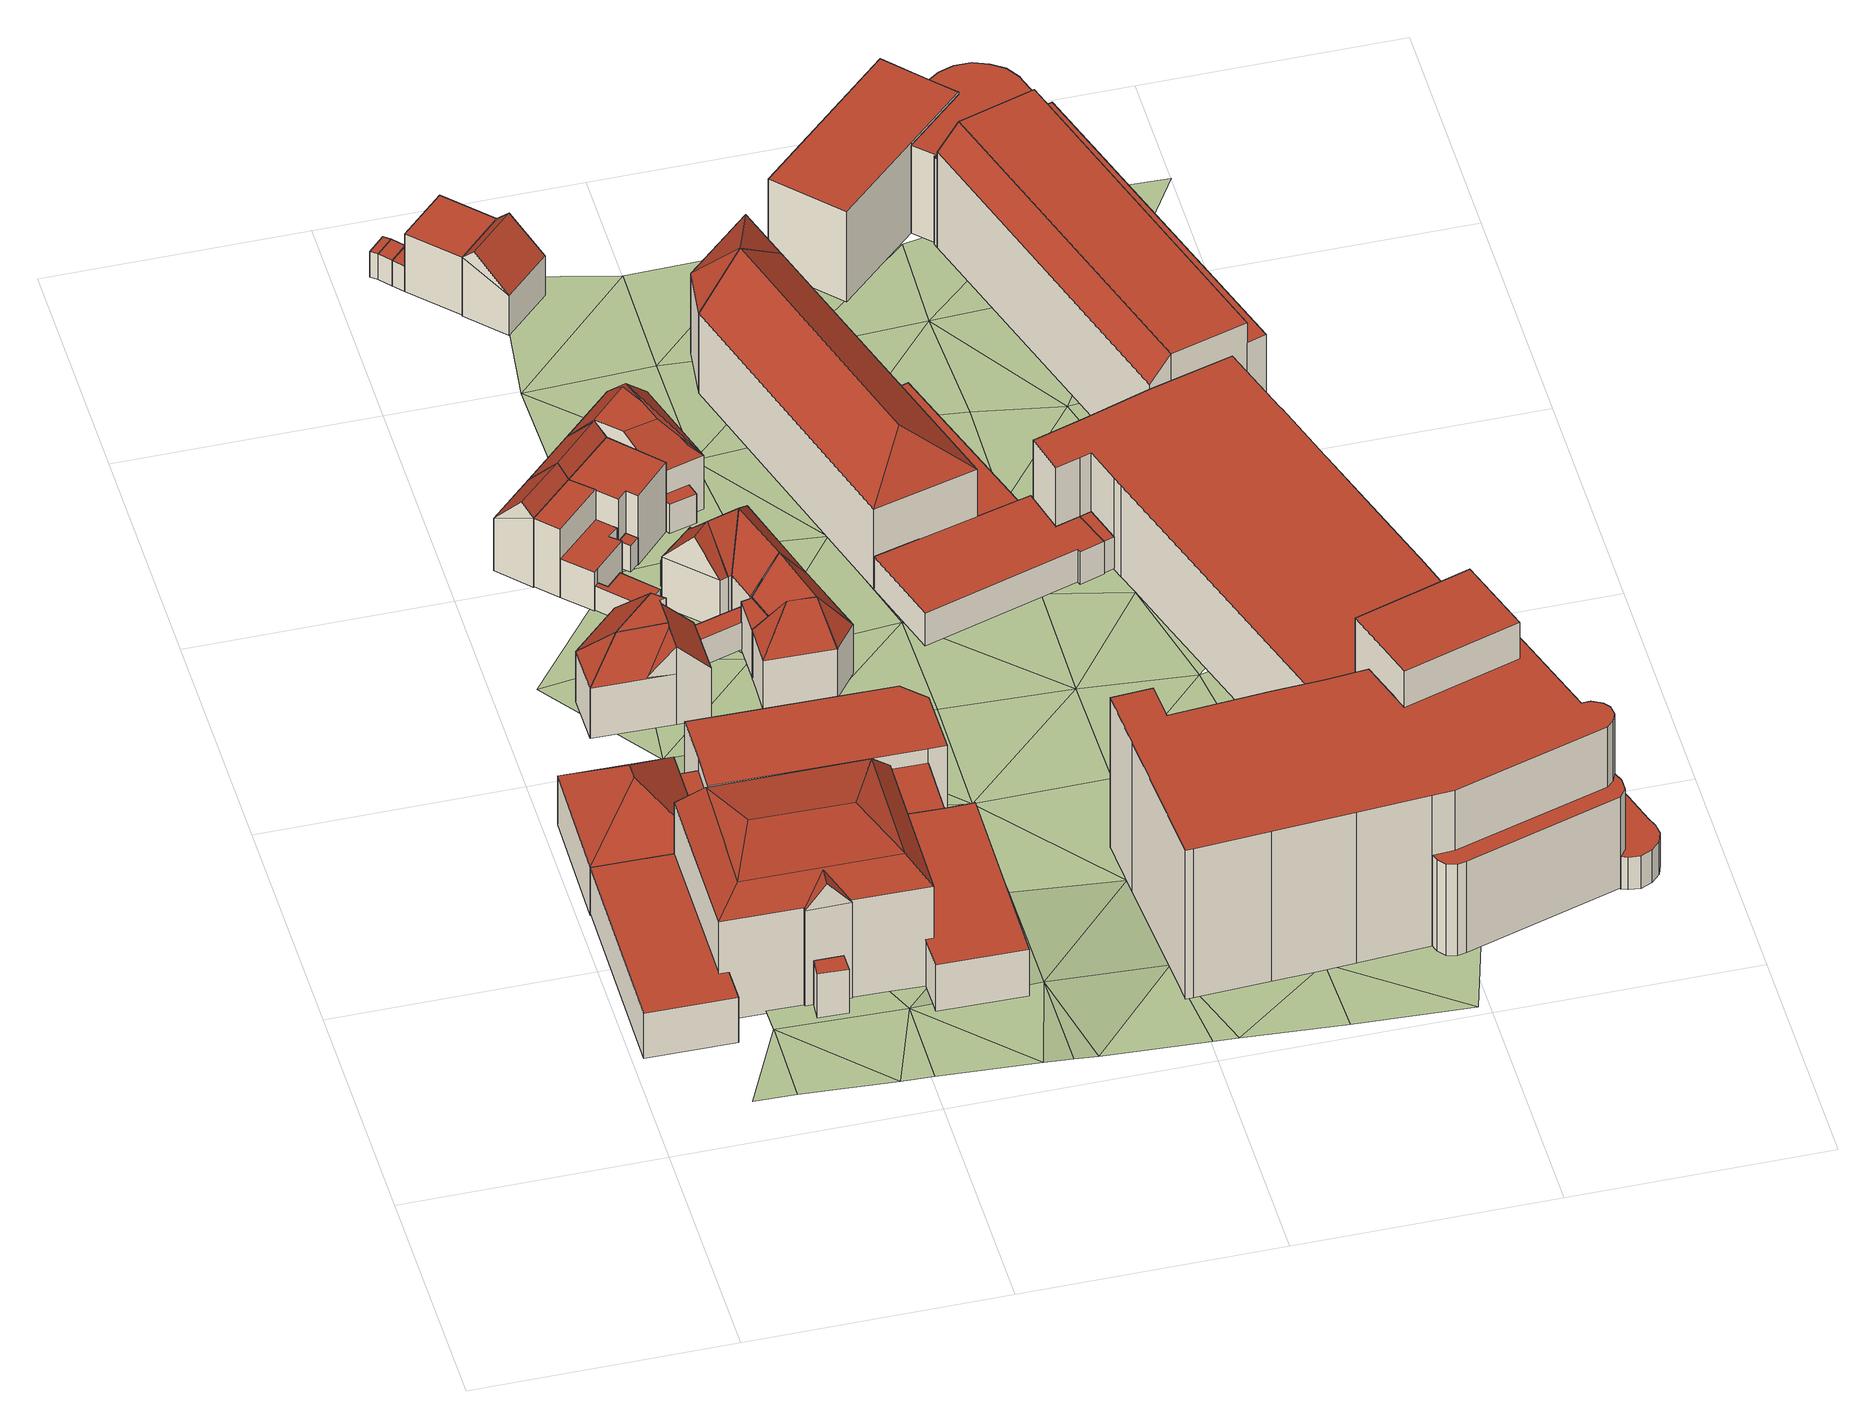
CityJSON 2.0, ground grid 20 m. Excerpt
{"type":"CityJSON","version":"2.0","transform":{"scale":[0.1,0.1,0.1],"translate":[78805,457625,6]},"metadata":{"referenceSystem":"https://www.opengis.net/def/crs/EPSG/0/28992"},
"CityObjects":{
"building1":{"type":"Building","children":["building1-1","building1-2","building1-3","building1-4","building1-5","building1-6","building1-7","building1-8"]},
"building1-1":{"type":"BuildingPart","attributes":{"RelativeEavesHeight":4.21,"AbsoluteEavesHeight":11.55,"RelativeRidgeHeight":4.21,"AbsoluteRidgeHeight":11.55,"roofType":"1000"},"parents":["building1"],"geometry":[{"type":"Solid","lod":"2","boundaries":[[[[0,1,2,3]],[[1,4,5,2]],[[4,6,7,5]],[[6,0,3,7]],[[6,4,1,0]],[[3,2,5,7]]]],"semantics":{"surfaces":[{"type":"WallSurface"},{"type":"RoofSurface","Slope":90,"Direction":181.64},{"type":"GroundSurface"}],"values":[[0,0,0,0,1,2]]}}]},
"building1-2":{"type":"BuildingPart","attributes":{"RelativeEavesHeight":5.92,"AbsoluteEavesHeight":12.55,"RelativeRidgeHeight":5.92,"AbsoluteRidgeHeight":12.55,"roofType":"1000"},"parents":["building1"],"geometry":[{"type":"Solid","lod":"2","boundaries":[[[[8,9,10,11]],[[9,12,13,10]],[[12,14,15,13]],[[14,16,17,15]],[[16,18,19,17]],[[18,20,21,19]],[[20,8,11,21]],[[20,18,16,14,12,9,8]],[[11,10,13,15,17,19,21]]]],"semantics":{"surfaces":[{"type":"WallSurface"},{"type":"RoofSurface","Slope":90,"Direction":180},{"type":"GroundSurface"}],"values":[[0,0,0,0,0,0,0,1,2]]}}]},
"building1-3":{"type":"BuildingPart","attributes":{"RelativeEavesHeight":4.62,"AbsoluteEavesHeight":11.55,"RelativeRidgeHeight":8.44,"AbsoluteRidgeHeight":15.37,"roofType":"1040"},"parents":["building1"],"geometry":[{"type":"Solid","lod":"2","boundaries":[[[[22,23,24,25]],[[23,26,27,24]],[[26,28,29,27]],[[28,22,25,29]],[[26,23,30]],[[22,28,31]],[[23,22,31,30]],[[28,26,30,31]],[[25,24,27,29]]]],"semantics":{"surfaces":[{"type":"WallSurface"},{"type":"RoofSurface","Slope":47.85,"Direction":0.863},{"type":"RoofSurface","Slope":47.85,"Direction":180.59},{"type":"RoofSurface","Slope":47.85,"Direction":270.78},{"type":"RoofSurface","Slope":47.85,"Direction":90.68},{"type":"GroundSurface"}],"values":[[0,0,0,0,1,2,3,4,5]]}}]},
"building1-4":{"type":"BuildingPart","attributes":{"RelativeEavesHeight":4.55,"AbsoluteEavesHeight":11.25,"RelativeRidgeHeight":4.55,"AbsoluteRidgeHeight":11.25,"roofType":"1000"},"parents":["building1"],"geometry":[{"type":"Solid","lod":"2","boundaries":[[[[32,33,34,35]],[[33,36,37,34]],[[36,38,39,37]],[[38,40,41,39]],[[40,42,43,41]],[[42,32,35,43]],[[42,40,38,36,33,32]],[[35,34,37,39,41,43]]]],"semantics":{"surfaces":[{"type":"WallSurface"},{"type":"RoofSurface","Slope":90,"Direction":0},{"type":"GroundSurface"}],"values":[[0,0,0,0,0,0,1,2]]}}]},
"building1-5":{"type":"BuildingPart","attributes":{"RelativeEavesHeight":9.55,"AbsoluteEavesHeight":16.43,"RelativeRidgeHeight":12.7,"AbsoluteRidgeHeight":19.58,"roofType":"1060"},"parents":["building1"],"geometry":[{"type":"Solid","lod":"2","boundaries":[[[[44,45,46,47]],[[45,48,49,46]],[[48,50,51,49]],[[50,44,47,51]],[[45,44,52,53]],[[48,45,53,54]],[[50,48,54,55]],[[44,50,55,52]],[[53,52,56,57]],[[54,53,57]],[[55,54,57,56]],[[52,55,56]],[[47,46,49,51]]]],"semantics":{"surfaces":[{"type":"WallSurface"},{"type":"RoofSurface","Slope":32.05,"Direction":180.62},{"type":"RoofSurface","Slope":39.34,"Direction":271.02},{"type":"RoofSurface","Slope":33.04,"Direction":0.504},{"type":"RoofSurface","Slope":36.87,"Direction":90.99},{"type":"RoofSurface","Slope":79.78,"Direction":180.5},{"type":"RoofSurface","Slope":64.58,"Direction":271.7},{"type":"RoofSurface","Slope":79.71,"Direction":0.412},{"type":"RoofSurface","Slope":69.43,"Direction":91.05},{"type":"GroundSurface"}],"values":[[0,0,0,0,1,2,3,4,5,6,7,8,9]]}}]},
"building1-6":{"type":"BuildingPart","attributes":{"RelativeEavesHeight":4.31,"AbsoluteEavesHeight":11.55,"RelativeRidgeHeight":4.31,"AbsoluteRidgeHeight":11.55,"roofType":"1000"},"parents":["building1"],"geometry":[{"type":"Solid","lod":"2","boundaries":[[[[58,59,60,61]],[[59,62,63,60]],[[62,64,65,63]],[[64,66,67,65]],[[66,22,68,67]],[[22,58,61,68]],[[22,66,64,62,59,58]],[[61,60,63,65,67,68]]]],"semantics":{"surfaces":[{"type":"WallSurface"},{"type":"RoofSurface","Slope":90,"Direction":180},{"type":"GroundSurface"}],"values":[[0,0,0,0,0,0,1,2]]}}]},
"building1-7":{"type":"BuildingPart","attributes":{"RelativeEavesHeight":4.83,"AbsoluteEavesHeight":11.55,"RelativeRidgeHeight":4.83,"AbsoluteRidgeHeight":11.55,"roofType":"1000"},"parents":["building1"],"geometry":[{"type":"Solid","lod":"2","boundaries":[[[[69,70,71,41]],[[70,72,73,71]],[[72,74,75,73]],[[74,76,77,75]],[[76,78,79,77]],[[78,80,81,79]],[[80,69,41,81]],[[80,78,76,74,72,70,69]],[[41,71,73,75,77,79,81]]]],"semantics":{"surfaces":[{"type":"WallSurface"},{"type":"RoofSurface","Slope":90,"Direction":97.12},{"type":"GroundSurface"}],"values":[[0,0,0,0,0,0,0,1,2]]}}]},
"building1-8":{"type":"BuildingPart","attributes":{"RelativeEavesHeight":9.1,"AbsoluteEavesHeight":16.43,"RelativeRidgeHeight":11.24,"AbsoluteRidgeHeight":18.58,"roofType":"1130"},"parents":["building1"],"geometry":[{"type":"Solid","lod":"2","boundaries":[[[[82,83,84,85]],[[83,86,87,84]],[[86,88,89,87]],[[88,82,85,89]],[[86,83,90]],[[82,88,91]],[[83,82,91,90]],[[88,86,90,91]],[[85,84,87,89]]]],"semantics":{"surfaces":[{"type":"WallSurface"},{"type":"RoofSurface","Slope":-33.05,"Direction":0.676},{"type":"RoofSurface","Slope":36.97,"Direction":270.74},{"type":"RoofSurface","Slope":39.34,"Direction":90.92},{"type":"GroundSurface"}],"values":[[0,0,0,0,1,0,2,3,4]]}}]},
"building2":{"type":"Building","children":["building2-1","building2-2","building2-3","building2-4","building2-5","building2-6","building2-7"]},
"building2-1":{"type":"BuildingPart","attributes":{"RelativeEavesHeight":2.31,"AbsoluteEavesHeight":9.02,"RelativeRidgeHeight":2.31,"AbsoluteRidgeHeight":9.02,"roofType":"1000"},"parents":["building2"],"geometry":[{"type":"Solid","lod":"2","boundaries":[[[[92,93,94,95]],[[93,96,97,94]],[[96,98,99,97]],[[98,92,95,99]],[[98,96,93,92]],[[95,94,97,99]]]],"semantics":{"surfaces":[{"type":"WallSurface"},{"type":"RoofSurface","Slope":90,"Direction":0},{"type":"GroundSurface"}],"values":[[0,0,0,0,1,2]]}}]},
"building2-2":{"type":"BuildingPart","attributes":{"RelativeEavesHeight":6.11,"AbsoluteEavesHeight":12.78,"RelativeRidgeHeight":7.4,"AbsoluteRidgeHeight":14.07,"roofType":"1010"},"parents":["building2"],"geometry":[{"type":"Solid","lod":"2","boundaries":[[[[100,101,102,103]],[[101,104,105,102]],[[104,106,107,105]],[[106,100,103,107]],[[106,104,101,100]],[[103,102,105,107]]]],"semantics":{"surfaces":[{"type":"WallSurface"},{"type":"RoofSurface","Slope":43.89,"Direction":90.22},{"type":"GroundSurface"}],"values":[[0,0,0,0,1,2]]}}]},
"building2-3":{"type":"BuildingPart","attributes":{"RelativeEavesHeight":7.64,"AbsoluteEavesHeight":14.33,"RelativeRidgeHeight":7.64,"AbsoluteRidgeHeight":14.33,"roofType":"1000"},"parents":["building2"],"geometry":[{"type":"Solid","lod":"2","boundaries":[[[[108,109,110,111]],[[109,112,102,110]],[[112,113,114,102]],[[113,115,116,114]],[[115,108,111,116]],[[115,113,112,109,108]],[[111,110,102,114,116]]]],"semantics":{"surfaces":[{"type":"WallSurface"},{"type":"RoofSurface","Slope":90,"Direction":0},{"type":"GroundSurface"}],"values":[[0,0,0,0,0,1,2]]}}]},
"building2-4":{"type":"BuildingPart","attributes":{"RelativeEavesHeight":6.21,"AbsoluteEavesHeight":12.91,"RelativeRidgeHeight":7.63,"AbsoluteRidgeHeight":14.33,"roofType":"1010"},"parents":["building2"],"geometry":[{"type":"Solid","lod":"2","boundaries":[[[[117,118,99,119]],[[118,108,111,99]],[[108,115,116,111]],[[115,117,119,116]],[[115,108,118,117]],[[119,99,111,116]]]],"semantics":{"surfaces":[{"type":"WallSurface"},{"type":"RoofSurface","Slope":46.21,"Direction":315.21},{"type":"GroundSurface"}],"values":[[0,0,0,0,1,2]]}}]},
"building2-5":{"type":"BuildingPart","attributes":{"RelativeEavesHeight":5.75,"AbsoluteEavesHeight":12.44,"RelativeRidgeHeight":7.64,"AbsoluteRidgeHeight":14.33,"roofType":"1010"},"parents":["building2"],"geometry":[{"type":"Solid","lod":"2","boundaries":[[[[115,120,121,116]],[[120,117,119,121]],[[117,115,116,119]],[[117,120,115]],[[116,121,119]]]],"semantics":{"surfaces":[{"type":"WallSurface"},{"type":"RoofSurface","Slope":40.96,"Direction":270.23},{"type":"GroundSurface"}],"values":[[0,0,0,1,2]]}}]},
"building2-6":{"type":"BuildingPart","attributes":{"RelativeEavesHeight":6.23,"AbsoluteEavesHeight":12.91,"RelativeRidgeHeight":7.65,"AbsoluteRidgeHeight":14.33,"roofType":"1010"},"parents":["building2"],"geometry":[{"type":"Solid","lod":"2","boundaries":[[[[122,120,121,103]],[[120,115,116,121]],[[115,113,114,116]],[[113,122,103,114]],[[113,115,120,122]],[[103,121,116,114]]]],"semantics":{"surfaces":[{"type":"WallSurface"},{"type":"RoofSurface","Slope":39.33,"Direction":180.33},{"type":"GroundSurface"}],"values":[[0,0,0,0,1,2]]}}]},
"building2-7":{"type":"BuildingPart","attributes":{"RelativeEavesHeight":1.72,"AbsoluteEavesHeight":13.21,"RelativeRidgeHeight":2.58,"AbsoluteRidgeHeight":14.07,"roofType":"1010"},"parents":["building2"],"geometry":[{"type":"Solid","lod":"2","boundaries":[[[[123,124,125]],[[123,100,122,124]],[[100,125,122]],[[100,123,125]],[[125,124,122]]]],"semantics":{"surfaces":[{"type":"WallSurface"},{"type":"RoofSurface","Slope":40.01,"Direction":270.45},{"type":"GroundSurface"}],"values":[[0,0,0,1,2]]}}]},
"building3":{"type":"Building","children":["building3-1","building3-2","building3-3","building3-4"]},
"building3-1":{"type":"BuildingPart","attributes":{"RelativeEavesHeight":5.82,"AbsoluteEavesHeight":12.3,"RelativeRidgeHeight":7.75,"AbsoluteRidgeHeight":14.23,"roofType":"1030"},"parents":["building3"],"geometry":[{"type":"Solid","lod":"2","boundaries":[[[[126,127,128,129]],[[127,130,131,128]],[[130,132,133,131]],[[132,126,129,133]],[[130,127,134]],[[126,132,135]],[[127,126,135,134]],[[132,130,134,135]],[[129,128,131,133]]]],"semantics":{"surfaces":[{"type":"WallSurface"},{"type":"RoofSurface","Slope":41.37,"Direction":135.7},{"type":"RoofSurface","Slope":40.43,"Direction":315.73},{"type":"GroundSurface"}],"values":[[0,0,0,0,0,0,1,2,3]]}}]},
"building3-2":{"type":"BuildingPart","attributes":{"RelativeEavesHeight":6.56,"AbsoluteEavesHeight":13.12,"RelativeRidgeHeight":6.56,"AbsoluteRidgeHeight":13.12,"roofType":"1000"},"parents":["building3"],"geometry":[{"type":"Solid","lod":"2","boundaries":[[[[127,126,136,137]],[[126,138,139,136]],[[138,140,141,139]],[[140,127,137,141]],[[140,138,126,127]],[[137,136,139,141]]]],"semantics":{"surfaces":[{"type":"WallSurface"},{"type":"RoofSurface","Slope":90,"Direction":0},{"type":"GroundSurface"}],"values":[[0,0,0,0,1,2]]}}]},
"building3-3":{"type":"BuildingPart","attributes":{"RelativeEavesHeight":3.71,"AbsoluteEavesHeight":10.32,"RelativeRidgeHeight":3.71,"AbsoluteRidgeHeight":10.32,"roofType":"1000"},"parents":["building3"],"geometry":[{"type":"Solid","lod":"2","boundaries":[[[[142,143,139,141]],[[143,144,145,139]],[[144,146,147,145]],[[146,148,149,147]],[[148,150,151,149]],[[150,152,153,151]],[[152,142,141,153]],[[152,150,148,146,144,143,142]],[[141,139,145,147,149,151,153]]]],"semantics":{"surfaces":[{"type":"WallSurface"},{"type":"RoofSurface","Slope":90,"Direction":0},{"type":"GroundSurface"}],"values":[[0,0,0,0,0,0,0,1,2]]}}]},
"building3-4":{"type":"BuildingPart","attributes":{"RelativeEavesHeight":2.35,"AbsoluteEavesHeight":9.02,"RelativeRidgeHeight":2.35,"AbsoluteRidgeHeight":9.02,"roofType":"1000"},"parents":["building3"],"geometry":[{"type":"Solid","lod":"2","boundaries":[[[[154,155,156,157]],[[155,158,159,156]],[[158,160,161,159]],[[160,162,163,161]],[[162,164,165,163]],[[164,154,157,165]],[[164,162,160,158,155,154]],[[157,156,159,161,163,165]]]],"semantics":{"surfaces":[{"type":"WallSurface"},{"type":"RoofSurface","Slope":90,"Direction":0},{"type":"GroundSurface"}],"values":[[0,0,0,0,0,0,1,2]]}}]},
"building4":{"type":"Building","children":["building4-1","building4-2","building4-3"]},
"building4-1":{"type":"BuildingPart","attributes":{"RelativeEavesHeight":5.87,"AbsoluteEavesHeight":12.3,"RelativeRidgeHeight":7.8,"AbsoluteRidgeHeight":14.23,"roofType":"1030"},"parents":["building4"],"geometry":[{"type":"Solid","lod":"2","boundaries":[[[[132,166,167,168]],[[166,169,170,167]],[[169,126,171,170]],[[126,132,168,171]],[[169,166,172]],[[132,126,135]],[[166,132,135,172]],[[126,169,172,135]],[[168,167,170,171]]]],"semantics":{"surfaces":[{"type":"WallSurface"},{"type":"RoofSurface","Slope":40.22,"Direction":315.84},{"type":"RoofSurface","Slope":41.7,"Direction":135.81},{"type":"GroundSurface"}],"values":[[0,0,0,0,0,0,1,2,3]]}}]},
"building4-2":{"type":"BuildingPart","attributes":{"RelativeEavesHeight":2.52,"AbsoluteEavesHeight":9.13,"RelativeRidgeHeight":2.52,"AbsoluteRidgeHeight":9.13,"roofType":"1000"},"parents":["building4"],"geometry":[{"type":"Solid","lod":"2","boundaries":[[[[173,174,175,176]],[[174,177,178,175]],[[177,179,180,178]],[[179,173,176,180]],[[179,177,174,173]],[[176,175,178,180]]]],"semantics":{"surfaces":[{"type":"WallSurface"},{"type":"RoofSurface","Slope":90,"Direction":0},{"type":"GroundSurface"}],"values":[[0,0,0,0,1,2]]}}]},
"building4-3":{"type":"BuildingPart","attributes":{"RelativeEavesHeight":6.62,"AbsoluteEavesHeight":13.12,"RelativeRidgeHeight":6.62,"AbsoluteRidgeHeight":13.12,"roofType":"1000"},"parents":["building4"],"geometry":[{"type":"Solid","lod":"2","boundaries":[[[[181,182,183,184]],[[182,126,129,183]],[[126,169,185,129]],[[169,186,187,185]],[[186,188,189,187]],[[188,181,184,189]],[[188,186,169,126,182,181]],[[184,183,129,185,187,189]]]],"semantics":{"surfaces":[{"type":"WallSurface"},{"type":"RoofSurface","Slope":90,"Direction":0},{"type":"GroundSurface"}],"values":[[0,0,0,0,0,0,1,2]]}}]},
"building5":{"type":"Building","children":["building5-1","building5-2","building5-3","building5-4","building5-5"]},
"building5-1":{"type":"BuildingPart","attributes":{"RelativeEavesHeight":2.52,"AbsoluteEavesHeight":9.15,"RelativeRidgeHeight":2.52,"AbsoluteRidgeHeight":9.15,"roofType":"1000"},"parents":["building5"],"geometry":[{"type":"Solid","lod":"2","boundaries":[[[[190,191,192,193]],[[191,194,195,192]],[[194,196,197,195]],[[196,190,193,197]],[[196,194,191,190]],[[193,192,195,197]]]],"semantics":{"surfaces":[{"type":"WallSurface"},{"type":"RoofSurface","Slope":90,"Direction":0},{"type":"GroundSurface"}],"values":[[0,0,0,0,1,2]]}}]},
"building5-2":{"type":"BuildingPart","attributes":{"RelativeEavesHeight":4.83,"AbsoluteEavesHeight":11.33,"RelativeRidgeHeight":7.85,"AbsoluteRidgeHeight":14.36,"roofType":"1030"},"parents":["building5"],"geometry":[{"type":"Solid","lod":"2","boundaries":[[[[198,199,200,201]],[[199,202,203,200]],[[202,204,205,203]],[[204,198,201,205]],[[202,199,206]],[[198,204,207]],[[199,198,207,206]],[[204,202,206,207]],[[201,200,203,205]]]],"semantics":{"surfaces":[{"type":"WallSurface"},{"type":"RoofSurface","Slope":37.89,"Direction":73.43},{"type":"RoofSurface","Slope":37.83,"Direction":253.64},{"type":"GroundSurface"}],"values":[[0,0,0,0,0,0,1,2,3]]}}]},
"building5-3":{"type":"BuildingPart","attributes":{"RelativeEavesHeight":2.44,"AbsoluteEavesHeight":8.93,"RelativeRidgeHeight":2.44,"AbsoluteRidgeHeight":8.93,"roofType":"1000"},"parents":["building5"],"geometry":[{"type":"Solid","lod":"2","boundaries":[[[[208,209,210,211]],[[209,212,213,210]],[[212,214,215,213]],[[214,216,217,215]],[[216,218,219,217]],[[218,220,201,219]],[[220,208,211,201]],[[220,218,216,214,212,209,208]],[[211,210,213,215,217,219,201]]]],"semantics":{"surfaces":[{"type":"WallSurface"},{"type":"RoofSurface","Slope":90,"Direction":358.29},{"type":"GroundSurface"}],"values":[[0,0,0,0,0,0,0,1,2]]}}]},
"building5-4":{"type":"BuildingPart","attributes":{"RelativeEavesHeight":4.74,"AbsoluteEavesHeight":11.33,"RelativeRidgeHeight":7.76,"AbsoluteRidgeHeight":14.36,"roofType":"1030"},"parents":["building5"],"geometry":[{"type":"Solid","lod":"2","boundaries":[[[[221,222,223,224]],[[222,225,226,223]],[[225,227,228,226]],[[227,221,224,228]],[[225,222,229]],[[221,227,230]],[[222,221,230,229]],[[227,225,229,230]],[[224,223,226,228]]]],"semantics":{"surfaces":[{"type":"WallSurface"},{"type":"RoofSurface","Slope":38.54,"Direction":141.05},{"type":"RoofSurface","Slope":40.55,"Direction":316.07},{"type":"GroundSurface"}],"values":[[0,0,0,0,0,0,1,2,3]]}}]},
"building5-5":{"type":"BuildingPart","attributes":{"RelativeEavesHeight":4.83,"AbsoluteEavesHeight":11.33,"RelativeRidgeHeight":7.85,"AbsoluteRidgeHeight":14.36,"roofType":"1030"},"parents":["building5"],"geometry":[{"type":"Solid","lod":"2","boundaries":[[[[204,221,231,205]],[[221,227,211,231]],[[227,198,201,211]],[[198,204,205,201]],[[227,221,230]],[[204,198,207]],[[221,204,207,230]],[[198,227,230,207]],[[205,231,211,201]]]],"semantics":{"surfaces":[{"type":"WallSurface"},{"type":"RoofSurface","Slope":43.41,"Direction":163.69},{"type":"RoofSurface","Slope":43.44,"Direction":343.83},{"type":"GroundSurface"}],"values":[[0,0,0,0,0,0,1,2,3]]}}]},
"building6":{"type":"Building","children":["building6-1","building6-2","building6-3"]},
"building6-1":{"type":"BuildingPart","attributes":{"RelativeEavesHeight":2.75,"AbsoluteEavesHeight":9.25,"RelativeRidgeHeight":2.75,"AbsoluteRidgeHeight":9.25,"roofType":"1000"},"parents":["building6"],"geometry":[{"type":"Solid","lod":"2","boundaries":[[[[232,233,234,235]],[[233,236,237,234]],[[236,238,239,237]],[[238,240,187,239]],[[240,232,235,187]],[[240,238,236,233,232]],[[235,234,237,239,187]]]],"semantics":{"surfaces":[{"type":"WallSurface"},{"type":"RoofSurface","Slope":90,"Direction":0},{"type":"GroundSurface"}],"values":[[0,0,0,0,0,1,2]]}}]},
"building6-2":{"type":"BuildingPart","attributes":{"RelativeEavesHeight":5.09,"AbsoluteEavesHeight":11.48,"RelativeRidgeHeight":7.89,"AbsoluteRidgeHeight":14.28,"roofType":"1130"},"parents":["building6"],"geometry":[{"type":"Solid","lod":"2","boundaries":[[[[166,241,242,167]],[[241,243,244,242]],[[243,245,246,244]],[[245,166,167,246]],[[241,166,247,248]],[[243,241,248,249]],[[245,243,249,250]],[[166,245,250,247]],[[249,248,247,250]],[[167,242,244,246]]]],"semantics":{"surfaces":[{"type":"WallSurface"},{"type":"RoofSurface","Slope":39.48,"Direction":315.71},{"type":"RoofSurface","Slope":23.49,"Direction":63.63},{"type":"RoofSurface","Slope":40.38,"Direction":163.8},{"type":"RoofSurface","Slope":90,"Direction":0},{"type":"GroundSurface"}],"values":[[0,0,0,0,1,2,3,0,4,5]]}}]},
"building6-3":{"type":"BuildingPart","attributes":{"RelativeEavesHeight":5.09,"AbsoluteEavesHeight":11.48,"RelativeRidgeHeight":7.89,"AbsoluteRidgeHeight":14.28,"roofType":"1070"},"parents":["building6"],"geometry":[{"type":"Solid","lod":"2","boundaries":[[[[241,251,252,242]],[[251,243,244,252]],[[243,241,242,244]],[[251,241,248]],[[243,251,248]],[[241,243,248]],[[242,252,244]]]],"semantics":{"surfaces":[{"type":"WallSurface"},{"type":"RoofSurface","Slope":38.62,"Direction":14.74},{"type":"RoofSurface","Slope":40.23,"Direction":73.39},{"type":"RoofSurface","Slope":-13.47,"Direction":239.12},{"type":"GroundSurface"}],"values":[[0,0,0,1,2,3,4]]}}]},
"building7":{"type":"Building","children":["building7-1","building7-2","building7-3","building7-4","building7-5"]},
"building7-1":{"type":"BuildingPart","attributes":{"RelativeEavesHeight":4.66,"AbsoluteEavesHeight":10.99,"RelativeRidgeHeight":6.59,"AbsoluteRidgeHeight":12.92,"roofType":"1030"},"parents":["building7"],"geometry":[{"type":"Solid","lod":"2","boundaries":[[[[253,254,255,256]],[[254,257,258,255]],[[257,259,260,258]],[[259,253,256,260]],[[257,254,261]],[[253,259,262]],[[254,253,262,261]],[[259,257,261,262]],[[256,255,258,260]]]],"semantics":{"surfaces":[{"type":"WallSurface"},{"type":"RoofSurface","Slope":45.74,"Direction":136.08},{"type":"RoofSurface","Slope":42.87,"Direction":315.92},{"type":"GroundSurface"}],"values":[[0,0,0,0,0,0,1,2,3]]}}]},
"building7-2":{"type":"BuildingPart","attributes":{"RelativeEavesHeight":5.53,"AbsoluteEavesHeight":11.89,"RelativeRidgeHeight":5.53,"AbsoluteRidgeHeight":11.89,"roofType":"1000"},"parents":["building7"],"geometry":[{"type":"Solid","lod":"2","boundaries":[[[[259,257,263,264]],[[257,265,266,263]],[[265,267,268,266]],[[267,259,264,268]],[[267,265,257,259]],[[264,263,266,268]]]],"semantics":{"surfaces":[{"type":"WallSurface"},{"type":"RoofSurface","Slope":90,"Direction":0},{"type":"GroundSurface"}],"values":[[0,0,0,0,1,2]]}}]},
"building7-3":{"type":"BuildingPart","attributes":{"RelativeEavesHeight":2.44,"AbsoluteEavesHeight":8.79,"RelativeRidgeHeight":2.44,"AbsoluteRidgeHeight":8.79,"roofType":"1000"},"parents":["building7"],"geometry":[{"type":"Solid","lod":"2","boundaries":[[[[269,270,271,266]],[[270,272,273,271]],[[272,274,268,273]],[[274,269,266,268]],[[274,272,270,269]],[[266,271,273,268]]]],"semantics":{"surfaces":[{"type":"WallSurface"},{"type":"RoofSurface","Slope":90,"Direction":0},{"type":"GroundSurface"}],"values":[[0,0,0,0,1,2]]}}]},
"building7-4":{"type":"BuildingPart","attributes":{"RelativeEavesHeight":2.42,"AbsoluteEavesHeight":8.79,"RelativeRidgeHeight":2.42,"AbsoluteRidgeHeight":8.79,"roofType":"1000"},"parents":["building7"],"geometry":[{"type":"Solid","lod":"2","boundaries":[[[[270,275,276,271]],[[275,277,278,276]],[[277,279,280,278]],[[279,270,271,280]],[[279,277,275,270]],[[271,276,278,280]]]],"semantics":{"surfaces":[{"type":"WallSurface"},{"type":"RoofSurface","Slope":90,"Direction":0},{"type":"GroundSurface"}],"values":[[0,0,0,0,1,2]]}}]},
"building7-5":{"type":"BuildingPart","attributes":{"RelativeEavesHeight":2.42,"AbsoluteEavesHeight":8.79,"RelativeRidgeHeight":2.42,"AbsoluteRidgeHeight":8.79,"roofType":"1000"},"parents":["building7"],"geometry":[{"type":"Solid","lod":"2","boundaries":[[[[275,281,282,276]],[[281,283,284,282]],[[283,277,278,284]],[[277,275,276,278]],[[277,283,281,275]],[[276,282,284,278]]]],"semantics":{"surfaces":[{"type":"WallSurface"},{"type":"RoofSurface","Slope":90,"Direction":0},{"type":"GroundSurface"}],"values":[[0,0,0,0,1,2]]}}]},
"building8":{"type":"Building","children":["building8-1","building8-2","building8-3","building8-4"]},
"building8-1":{"type":"BuildingPart","attributes":{"RelativeEavesHeight":4.74,"AbsoluteEavesHeight":11.33,"RelativeRidgeHeight":7.77,"AbsoluteRidgeHeight":14.36,"roofType":"1130"},"parents":["building8"],"geometry":[{"type":"Solid","lod":"2","boundaries":[[[[199,285,286,287]],[[285,288,289,286]],[[288,290,291,289]],[[290,199,287,291]],[[288,285,292]],[[199,290,206]],[[285,199,206,292]],[[290,288,292,206]],[[287,286,289,291]]]],"semantics":{"surfaces":[{"type":"WallSurface"},{"type":"RoofSurface","Slope":-10.15,"Direction":195.72},{"type":"RoofSurface","Slope":37.83,"Direction":73.9},{"type":"RoofSurface","Slope":37.01,"Direction":254.34},{"type":"GroundSurface"}],"values":[[0,0,0,0,1,0,2,3,4]]}}]},
"building8-2":{"type":"BuildingPart","attributes":{"RelativeEavesHeight":4.58,"AbsoluteEavesHeight":11.23,"RelativeRidgeHeight":4.58,"AbsoluteRidgeHeight":11.23,"roofType":"1000"},"parents":["building8"],"geometry":[{"type":"Solid","lod":"2","boundaries":[[[[293,294,295,289]],[[294,296,297,295]],[[296,298,299,297]],[[298,300,291,299]],[[300,293,289,291]],[[300,298,296,294,293]],[[289,295,297,299,291]]]],"semantics":{"surfaces":[{"type":"WallSurface"},{"type":"RoofSurface","Slope":90,"Direction":132.42},{"type":"GroundSurface"}],"values":[[0,0,0,0,0,1,2]]}}]},
"building8-3":{"type":"BuildingPart","attributes":{"RelativeEavesHeight":4.71,"AbsoluteEavesHeight":11.33,"RelativeRidgeHeight":7.74,"AbsoluteRidgeHeight":14.36,"roofType":"1040"},"parents":["building8"],"geometry":[{"type":"Solid","lod":"2","boundaries":[[[[301,302,303,304]],[[302,305,297,303]],[[305,306,295,297]],[[306,301,304,295]],[[305,302,307]],[[301,306,292]],[[302,301,292,307]],[[306,305,307,292]],[[304,303,297,295]]]],"semantics":{"surfaces":[{"type":"WallSurface"},{"type":"RoofSurface","Slope":36.1,"Direction":270.96},{"type":"RoofSurface","Slope":-22.08,"Direction":39.99},{"type":"RoofSurface","Slope":37.56,"Direction":180.34},{"type":"RoofSurface","Slope":16.07,"Direction":3.2},{"type":"GroundSurface"}],"values":[[0,0,0,0,1,2,3,4,5]]}}]},
"building8-4":{"type":"BuildingPart","attributes":{"RelativeEavesHeight":4.74,"AbsoluteEavesHeight":11.33,"RelativeRidgeHeight":7.77,"AbsoluteRidgeHeight":14.36,"roofType":"1120"},"parents":["building8"],"geometry":[{"type":"Solid","lod":"2","boundaries":[[[[285,301,304,286]],[[301,306,295,304]],[[306,288,289,295]],[[288,285,286,289]],[[301,285,292]],[[306,301,292]],[[288,306,292]],[[285,288,292]],[[286,304,295,289]]]],"semantics":{"surfaces":[{"type":"WallSurface"},{"type":"RoofSurface","Slope":35.03,"Direction":127.23},{"type":"RoofSurface","Slope":22.08,"Direction":219.99},{"type":"RoofSurface","Slope":44.82,"Direction":303.72},{"type":"RoofSurface","Slope":10.15,"Direction":15.72},{"type":"GroundSurface"}],"values":[[0,0,0,0,1,2,3,4,5]]}}]},
"building9":{"type":"Building","children":["building9-1","building9-2","building9-3","building9-4","building9-5","building9-6"]},
"building9-1":{"type":"BuildingPart","attributes":{"RelativeEavesHeight":2.14,"AbsoluteEavesHeight":8.59,"RelativeRidgeHeight":2.14,"AbsoluteRidgeHeight":8.59,"roofType":"1000"},"parents":["building9"],"geometry":[{"type":"Solid","lod":"2","boundaries":[[[[308,309,310,311]],[[309,312,313,310]],[[312,314,315,313]],[[314,308,311,315]],[[314,312,309,308]],[[311,310,313,315]]]],"semantics":{"surfaces":[{"type":"WallSurface"},{"type":"RoofSurface","Slope":90,"Direction":73.54},{"type":"GroundSurface"}],"values":[[0,0,0,0,1,2]]}}]},
"building9-2":{"type":"BuildingPart","attributes":{"RelativeEavesHeight":2.41,"AbsoluteEavesHeight":8.89,"RelativeRidgeHeight":2.41,"AbsoluteRidgeHeight":8.89,"roofType":"1000"},"parents":["building9"],"geometry":[{"type":"Solid","lod":"2","boundaries":[[[[316,317,318,319]],[[317,320,321,318]],[[320,322,323,321]],[[322,316,319,323]],[[322,320,317,316]],[[319,318,321,323]]]],"semantics":{"surfaces":[{"type":"WallSurface"},{"type":"RoofSurface","Slope":90,"Direction":252.9},{"type":"GroundSurface"}],"values":[[0,0,0,0,1,2]]}}]},
"building9-3":{"type":"BuildingPart","attributes":{"RelativeEavesHeight":3.12,"AbsoluteEavesHeight":9.53,"RelativeRidgeHeight":3.12,"AbsoluteRidgeHeight":9.53,"roofType":"1000"},"parents":["building9"],"geometry":[{"type":"Solid","lod":"2","boundaries":[[[[324,325,326,327]],[[325,328,329,326]],[[328,330,331,329]],[[330,332,333,331]],[[332,334,335,333]],[[334,336,337,335]],[[336,338,339,337]],[[338,324,327,339]],[[338,336,334,332,330,328,325,324]],[[327,326,329,331,333,335,337,339]]]],"semantics":{"surfaces":[{"type":"WallSurface"},{"type":"RoofSurface","Slope":90,"Direction":0},{"type":"GroundSurface"}],"values":[[0,0,0,0,0,0,0,0,1,2]]}}]},
"building9-4":{"type":"BuildingPart","attributes":{"RelativeEavesHeight":2.41,"AbsoluteEavesHeight":8.81,"RelativeRidgeHeight":2.41,"AbsoluteRidgeHeight":8.81,"roofType":"1000"},"parents":["building9"],"geometry":[{"type":"Solid","lod":"2","boundaries":[[[[340,341,342,343]],[[341,344,345,342]],[[344,346,347,345]],[[346,340,343,347]],[[346,344,341,340]],[[343,342,345,347]]]],"semantics":{"surfaces":[{"type":"WallSurface"},{"type":"RoofSurface","Slope":90,"Direction":0},{"type":"GroundSurface"}],"values":[[0,0,0,0,1,2]]}}]},
"building9-5":{"type":"BuildingPart","attributes":{"RelativeEavesHeight":7.57,"AbsoluteEavesHeight":13.97,"RelativeRidgeHeight":10.95,"AbsoluteRidgeHeight":17.35,"roofType":"1070"},"parents":["building9"],"geometry":[{"type":"Solid","lod":"2","boundaries":[[[[348,349,350,351]],[[349,352,353,350]],[[352,354,355,353]],[[354,348,351,355]],[[349,348,356]],[[352,349,356]],[[354,352,356]],[[348,354,356]],[[351,350,353,355]]]],"semantics":{"surfaces":[{"type":"WallSurface"},{"type":"RoofSurface","Slope":0,"Direction":148.13},{"type":"RoofSurface","Slope":44.44,"Direction":277.21},{"type":"RoofSurface","Slope":45.63,"Direction":316.06},{"type":"RoofSurface","Slope":50.66,"Direction":73.17},{"type":"GroundSurface"}],"values":[[0,0,0,0,1,2,3,4,5]]}}]},
"building9-6":{"type":"BuildingPart","attributes":{"RelativeEavesHeight":7.55,"AbsoluteEavesHeight":13.97,"RelativeRidgeHeight":10.94,"AbsoluteRidgeHeight":17.35,"roofType":"1130"},"parents":["building9"],"geometry":[{"type":"Solid","lod":"2","boundaries":[[[[348,357,342,351]],[[357,358,327,342]],[[358,349,350,327]],[[349,348,351,350]],[[358,357,359]],[[348,349,356]],[[357,348,356,359]],[[349,358,359,356]],[[351,342,327,350]]]],"semantics":{"surfaces":[{"type":"WallSurface"},{"type":"RoofSurface","Slope":46.64,"Direction":164.54},{"type":"RoofSurface","Slope":50.79,"Direction":73.22},{"type":"RoofSurface","Slope":50.78,"Direction":253.33},{"type":"GroundSurface"}],"values":[[0,0,0,0,1,0,2,3,4]]}}]},
"building10":{"type":"Building","children":["building10-1","building10-2","building10-3","building10-4","building10-5","building10-6"]},
"building10-1":{"type":"BuildingPart","attributes":{"RelativeEavesHeight":9.14,"AbsoluteEavesHeight":24.24,"RelativeRidgeHeight":9.14,"AbsoluteRidgeHeight":24.24,"roofType":"1000"},"parents":["building10"],"geometry":[{"type":"Solid","lod":"2","boundaries":[[[[360,361,362,363]],[[361,364,365,362]],[[364,366,367,365]],[[366,360,363,367]],[[366,364,361,360]],[[363,362,365,367]]]],"semantics":{"surfaces":[{"type":"WallSurface"},{"type":"RoofSurface","Slope":90,"Direction":0},{"type":"GroundSurface"}],"values":[[0,0,0,0,1,2]]}}]},
"building10-2":{"type":"BuildingPart","attributes":{"RelativeEavesHeight":14.4,"AbsoluteEavesHeight":20.8,"RelativeRidgeHeight":14.4,"AbsoluteRidgeHeight":20.8,"roofType":"1000"},"parents":["building10"],"geometry":[{"type":"Solid","lod":"2","boundaries":[[[[368,369,370,371]],[[369,372,373,370]],[[372,374,375,373]],[[374,376,377,375]],[[376,378,379,377]],[[378,380,381,379]],[[380,382,383,381]],[[382,384,385,383]],[[384,386,387,385]],[[386,388,389,387]],[[388,390,391,389]],[[390,392,393,391]],[[392,394,395,393]],[[394,396,397,395]],[[396,398,399,397]],[[398,400,401,399]],[[400,402,403,401]],[[402,404,405,403]],[[404,406,407,405]],[[406,408,409,407]],[[408,410,411,409]],[[410,412,413,411]],[[412,414,415,413]],[[414,368,371,415]],[[414,412,410,408,406,404,402,400,398,396,394,392,390,388,386,384,382,380,378,376,374,372,369,368]],[[371,370,373,375,377,379,381,383,385,387,389,391,393,395,397,399,401,403,405,407,409,411,413,415]]]],"semantics":{"surfaces":[{"type":"WallSurface"},{"type":"RoofSurface","Slope":90,"Direction":270},{"type":"GroundSurface"}],"values":[[0,0,0,0,0,0,0,0,0,0,0,0,0,0,0,0,0,0,0,0,0,0,0,0,1,2]]}}]},
"building10-3":{"type":"BuildingPart","attributes":{"RelativeEavesHeight":8.65,"AbsoluteEavesHeight":15.1,"RelativeRidgeHeight":8.65,"AbsoluteRidgeHeight":15.1,"roofType":"1000"},"parents":["building10"],"geometry":[{"type":"Solid","lod":"2","boundaries":[[[[416,417,418,419]],[[417,420,421,418]],[[420,422,423,421]],[[422,424,425,423]],[[424,426,427,425]],[[426,428,393,427]],[[428,429,391,393]],[[429,430,389,391]],[[430,431,387,389]],[[431,432,385,387]],[[432,433,434,385]],[[433,416,419,434]],[[433,432,431,430,429,428,426,424,422,420,417,416]],[[419,418,421,423,425,427,393,391,389,387,385,434]]]],"semantics":{"surfaces":[{"type":"WallSurface"},{"type":"RoofSurface","Slope":90,"Direction":270},{"type":"GroundSurface"}],"values":[[0,0,0,0,0,0,0,0,0,0,0,0,1,2]]}}]},
"building10-4":{"type":"BuildingPart","attributes":{"RelativeEavesHeight":3.05,"AbsoluteEavesHeight":9.4,"RelativeRidgeHeight":3.05,"AbsoluteRidgeHeight":9.4,"roofType":"1000"},"parents":["building10"],"geometry":[{"type":"Solid","lod":"2","boundaries":[[[[435,436,437,438]],[[436,439,440,437]],[[439,441,442,440]],[[441,443,444,442]],[[443,445,446,444]],[[445,447,448,446]],[[447,449,450,448]],[[449,451,452,450]],[[451,453,454,452]],[[453,455,456,454]],[[455,457,458,456]],[[457,459,460,458]],[[459,461,462,460]],[[461,463,464,462]],[[463,465,466,464]],[[465,467,468,466]],[[467,469,470,468]],[[469,471,472,470]],[[471,473,474,472]],[[473,475,476,474]],[[475,435,438,476]],[[475,473,471,469,467,465,463,461,459,457,455,453,451,449,447,445,443,441,439,436,435]],[[438,437,440,442,444,446,448,450,452,454,456,458,460,462,464,466,468,470,472,474,476]]]],"semantics":{"surfaces":[{"type":"WallSurface"},{"type":"RoofSurface","Slope":90,"Direction":97.12},{"type":"GroundSurface"}],"values":[[0,0,0,0,0,0,0,0,0,0,0,0,0,0,0,0,0,0,0,0,0,1,2]]}}]},
"building10-5":{"type":"BuildingPart","attributes":{"RelativeEavesHeight":3.05,"AbsoluteEavesHeight":9.53,"RelativeRidgeHeight":3.05,"AbsoluteRidgeHeight":9.53,"roofType":"1000"},"parents":["building10"],"geometry":[{"type":"Solid","lod":"2","boundaries":[[[[477,332,478,479]],[[332,330,480,478]],[[330,481,482,480]],[[481,477,479,482]],[[481,330,332,477]],[[479,478,480,482]]]],"semantics":{"surfaces":[{"type":"WallSurface"},{"type":"RoofSurface","Slope":90,"Direction":0},{"type":"GroundSurface"}],"values":[[0,0,0,0,1,2]]}}]},
"building10-6":{"type":"BuildingPart","attributes":{"RelativeEavesHeight":8.73,"AbsoluteEavesHeight":15.1,"RelativeRidgeHeight":8.73,"AbsoluteRidgeHeight":15.1,"roofType":"1000"},"parents":["building10"],"geometry":[{"type":"Solid","lod":"2","boundaries":[[[[483,484,329,331]],[[484,485,486,329]],[[485,487,488,486]],[[487,489,490,488]],[[489,491,492,490]],[[491,493,494,492]],[[493,495,496,494]],[[495,497,498,496]],[[497,499,500,498]],[[499,501,502,500]],[[501,503,504,502]],[[503,505,506,504]],[[505,507,508,506]],[[507,509,510,508]],[[509,511,512,510]],[[511,513,514,512]],[[513,515,516,514]],[[515,517,518,516]],[[517,519,375,518]],[[519,520,373,375]],[[520,362,370,373]],[[362,365,371,370]],[[365,521,415,371]],[[521,522,413,415]],[[522,523,524,413]],[[523,525,526,524]],[[525,527,528,526]],[[527,529,530,528]],[[529,531,532,530]],[[531,533,534,532]],[[533,483,331,534]],[[533,531,529,527,525,523,522,521,365,362,520,519,517,515,513,511,509,507,505,503,501,499,497,495,493,491,489,487,485,484,483]],[[331,329,486,488,490,492,494,496,498,500,502,504,506,508,510,512,514,516,518,375,373,370,371,415,413,524,526,528,530,532,534]]]],"semantics":{"surfaces":[{"type":"WallSurface"},{"type":"RoofSurface","Slope":90,"Direction":0},{"type":"GroundSurface"}],"values":[[0,0,0,0,0,0,0,0,0,0,0,0,0,0,0,0,0,0,0,0,0,0,0,0,0,0,0,0,0,0,0,1,2]]}}]},
"building11":{"type":"Building","children":["building11-1","building11-2","building11-3","building11-4","building11-5"]},
"building11-1":{"type":"BuildingPart","attributes":{"RelativeEavesHeight":8.4,"AbsoluteEavesHeight":14.79,"RelativeRidgeHeight":8.4,"AbsoluteRidgeHeight":14.79,"roofType":"1000"},"parents":["building11"],"geometry":[{"type":"Solid","lod":"2","boundaries":[[[[535,536,537,538]],[[536,539,540,537]],[[539,541,542,540]],[[541,543,544,542]],[[543,545,546,544]],[[545,547,548,546]],[[547,549,550,548]],[[549,551,552,550]],[[551,553,554,552]],[[553,555,556,554]],[[555,557,558,556]],[[557,559,560,558]],[[559,561,562,560]],[[561,535,538,562]],[[561,559,557,555,553,551,549,547,545,543,541,539,536,535]],[[538,537,540,542,544,546,548,550,552,554,556,558,560,562]]]],"semantics":{"surfaces":[{"type":"WallSurface"},{"type":"RoofSurface","Slope":90,"Direction":0},{"type":"GroundSurface"}],"values":[[0,0,0,0,0,0,0,0,0,0,0,0,0,0,1,2]]}}]},
"building11-2":{"type":"BuildingPart","attributes":{"RelativeEavesHeight":8.61,"AbsoluteEavesHeight":14.98,"RelativeRidgeHeight":8.61,"AbsoluteRidgeHeight":14.98,"roofType":"1000"},"parents":["building11"],"geometry":[{"type":"Solid","lod":"2","boundaries":[[[[563,564,565,560]],[[564,566,567,565]],[[566,568,569,567]],[[568,570,538,569]],[[570,571,562,538]],[[571,563,560,562]],[[571,570,568,566,564,563]],[[560,565,567,569,538,562]]]],"semantics":{"surfaces":[{"type":"WallSurface"},{"type":"RoofSurface","Slope":90,"Direction":0},{"type":"GroundSurface"}],"values":[[0,0,0,0,0,0,1,2]]}}]},
"building11-3":{"type":"BuildingPart","attributes":{"RelativeEavesHeight":9.33,"AbsoluteEavesHeight":15.67,"RelativeRidgeHeight":9.33,"AbsoluteRidgeHeight":15.67,"roofType":"1000"},"parents":["building11"],"geometry":[{"type":"Solid","lod":"2","boundaries":[[[[572,573,574,575]],[[573,576,577,574]],[[576,578,579,577]],[[578,572,575,579]],[[578,576,573,572]],[[575,574,577,579]]]],"semantics":{"surfaces":[{"type":"WallSurface"},{"type":"RoofSurface","Slope":90,"Direction":0},{"type":"GroundSurface"}],"values":[[0,0,0,0,1,2]]}}]},
"building11-4":{"type":"BuildingPart","attributes":{"RelativeEavesHeight":11.22,"AbsoluteEavesHeight":17.57,"RelativeRidgeHeight":11.22,"AbsoluteRidgeHeight":17.57,"roofType":"1000"},"parents":["building11"],"geometry":[{"type":"Solid","lod":"2","boundaries":[[[[580,581,582,583]],[[581,584,585,582]],[[584,586,587,585]],[[586,580,583,587]],[[586,584,581,580]],[[583,582,585,587]]]],"semantics":{"surfaces":[{"type":"WallSurface"},{"type":"RoofSurface","Slope":90,"Direction":0},{"type":"GroundSurface"}],"values":[[0,0,0,0,1,2]]}}]},
"building11-5":{"type":"BuildingPart","attributes":{"RelativeEavesHeight":10.13,"AbsoluteEavesHeight":16.53,"RelativeRidgeHeight":11.17,"AbsoluteRidgeHeight":17.57,"roofType":"1010"},"parents":["building11"],"geometry":[{"type":"Solid","lod":"2","boundaries":[[[[584,588,492,585]],[[588,589,554,492]],[[589,586,587,554]],[[586,584,585,587]],[[586,589,588,584]],[[585,492,554,587]]]],"semantics":{"surfaces":[{"type":"WallSurface"},{"type":"RoofSurface","Slope":40.19,"Direction":252.81},{"type":"GroundSurface"}],"values":[[0,0,0,0,1,2]]}}]},
"terrain1":{"type":"TINRelief","geometry":[{"type":"CompositeSurface","lod":"2","boundaries":[[[590,591,592]],[[593,592,591]],[[592,593,594]],[[595,592,594]],[[593,596,594]],[[597,598,599]],[[600,594,596]],[[597,599,601]],[[598,595,602]],[[595,594,603]],[[599,598,604]],[[594,600,605]],[[598,602,604]],[[601,599,604]],[[595,606,602]],[[594,605,603]],[[600,607,605]],[[595,603,606]],[[608,605,607]],[[601,604,609]],[[610,601,611]],[[612,610,611]],[[608,613,605]],[[601,609,611]],[[604,602,614]],[[602,606,615]],[[603,605,616]],[[608,617,613]],[[609,604,618]],[[602,615,614]],[[612,611,619]],[[606,603,616]],[[605,613,616]],[[620,612,621]],[[604,614,618]],[[611,609,618]],[[622,613,617]],[[612,619,621]],[[606,616,623]],[[615,606,624]],[[613,622,625]],[[619,611,626]],[[614,615,624]],[[611,618,627]],[[606,623,624]],[[616,613,628]],[[629,625,622]],[[611,627,626]],[[618,614,630]],[[621,619,631]],[[623,616,628]],[[613,625,628]],[[614,624,632]],[[619,626,631]],[[627,618,630]],[[614,632,630]],[[633,625,629]],[[624,623,634]],[[623,628,635]],[[632,624,636]],[[623,635,634]],[[626,627,637]],[[628,625,638]],[[627,630,639]],[[624,634,636]],[[625,633,638]],[[631,626,640]],[[627,639,637]],[[630,632,641]],[[632,636,641]],[[626,637,640]],[[639,630,642]],[[637,639,642]],[[630,641,642]],[[635,628,643]],[[634,635,644]],[[636,634,645]],[[641,636,645]],[[640,637,646]],[[637,642,647]],[[642,641,648]],[[637,647,646]],[[641,645,649]],[[641,649,648]],[[642,648,647]],[[646,647,650]]]}]}
},
"vertices":[
[158,118,55],[158,103,55],[158,103,13],[158,118,13],[135,104,55],[135,104,13],[136,118,55],[136,118,13],
[108,334,65],[108,372,65],[108,372,6],[108,334,6],[264,370,65],[264,370,6],[281,353,65],[281,353,6],[281,301,65],[281,301,6],[267,301,65],[267,301,6],[107,303,65],[107,303,6],
[8,252,55],[10,350,55],[10,350,9],[8,252,9],[94,349,55],[94,349,9],[93,251,55],[93,251,9],[51,307,94],[51,294,94],
[94,334,52],[108,334,52],[108,334,7],[94,334,7],[107,303,52],[107,303,7],[267,301,52],[267,301,7],[266,249,52],[266,249,7],[93,251,52],[93,251,7],
[224,120,104],[68,122,104],[68,122,9],[224,120,9],[69,251,104],[69,251,9],[226,250,104],[226,250,9],[207,134,127],[85,135,127],[88,236,127],[209,236,127],[184,185,136],[106,186,136],
[69,251,55],[68,122,55],[68,122,12],[69,251,12],[75,122,55],[75,122,12],[75,94,55],[75,94,12],[6,95,55],[6,95,12],[8,252,12],
[266,249,55],[288,249,55],[288,249,7],[286,91,55],[286,91,7],[218,92,55],[218,92,7],[218,120,55],[218,120,7],[224,120,55],[224,120,7],[226,250,55],[226,250,7],
[130,118,104],[130,121,104],[130,121,13],[130,118,13],[164,120,104],[164,120,13],[164,118,104],[164,118,13],[147,135,126],[146,118,126],
[92,510,30],[86,515,30],[86,515,7],[92,510,7],[86,516,30],[86,516,7],[93,510,30],[93,510,7],
[118,432,81],[118,480,81],[118,480,7],[118,432,7],[143,481,55],[143,481,7],[143,432,55],[143,432,7],
[114,489,83],[123,481,83],[123,481,7],[114,489,7],[118,480,83],[118,456,83],[118,456,7],[80,456,83],[80,456,7],
[55,473,55],[93,510,55],[55,473,7],
[55,433,55],[55,433,7],
[118,432,55],
[118,456,81],[118,456,55],[96,433,55],
[91,631,71],[57,598,71],[57,598,5],[91,631,5],[34,622,55],[34,622,5],[68,655,55],[68,655,5],[50,605,82],[85,638,82],
[91,631,6],[57,598,6],[107,616,71],[107,616,6],[72,582,71],[72,582,6],
[72,582,43],[107,616,43],[119,603,43],[119,603,6],[111,596,43],[111,596,6],[119,589,43],[119,589,6],[95,565,43],[95,565,6],[92,562,43],[92,562,6],
[95,565,30],[101,559,30],[101,559,7],[95,565,7],[113,571,30],[113,571,7],[136,547,30],[136,547,7],[121,532,30],[121,532,7],[92,562,30],[92,562,7],
[105,691,55],[105,691,4],[68,655,4],[128,667,71],[128,667,4],[91,631,4],[121,674,82],
[127,595,31],[120,602,31],[120,602,6],[127,595,6],[127,609,31],[127,609,6],[134,602,31],[134,602,6],
[127,609,71],[120,602,71],[120,602,5],[127,609,5],[128,667,5],[162,631,71],[162,631,5],[134,602,71],[134,602,5],
[189,499,32],[150,487,32],[150,487,6],[189,499,6],[144,501,32],[144,501,6],[185,513,32],[185,513,6],
[211,592,53],[234,512,53],[234,512,5],[211,592,5],[189,499,53],[189,499,5],[182,524,53],[182,524,5],[212,506,84],[196,558,84],
[164,578,29],[153,568,29],[153,568,5],[164,578,5],[144,577,29],[144,577,5],[173,606,29],[173,606,5],[177,599,29],[177,599,5],[205,610,29],[205,610,5],[211,592,29],
[179,523,53],[173,521,53],[173,521,6],[179,523,6],[139,555,53],[139,555,6],[164,578,53],[164,578,6],[158,537,84],[171,550,84],
[179,523,5],
[156,637,33],[182,645,33],[182,645,5],[156,637,5],[185,634,33],[185,634,5],[164,628,33],[164,628,5],[162,631,33],
[145,730,55],[145,730,4],[194,648,55],[194,648,4],[156,637,55],[156,637,4],[121,674,83],[152,705,83],[164,664,83],[138,657,83],
[172,723,55],[172,723,4],
[142,893,41],[107,859,41],[107,859,3],[142,893,3],[80,887,59],[80,887,3],[114,920,59],[114,920,3],[87,880,69],[121,913,69],
[80,887,4],[114,920,4],[47,921,59],[47,921,4],[81,954,59],[81,954,4],
[47,921,28],[40,929,28],[40,929,4],[73,961,28],[73,961,4],[81,954,28],
[32,938,28],[32,938,4],[45,951,28],[45,951,4],[53,942,28],[53,942,4],
[27,942,28],[27,942,4],[40,955,28],[40,955,4],
[252,453,53],[252,453,6],[234,512,6],[199,468,53],[199,468,6],[190,499,53],[190,499,6],[226,455,84],
[199,468,52],[196,464,52],[196,464,6],[182,466,52],[182,466,6],[182,497,52],[182,497,6],[190,499,52],
[235,431,53],[181,432,53],[181,432,6],[235,431,6],[182,466,53],[196,464,53],[204,455,84],
[289,827,26],[313,835,26],[313,835,4],[289,827,4],[323,802,26],[323,802,4],[298,794,26],[298,794,4],
[310,756,29],[336,763,29],[336,763,5],[310,756,5],[343,738,29],[343,738,5],[318,730,29],[318,730,5],
[289,537,35],[412,571,35],[412,571,4],[289,537,4],[421,535,35],[421,535,4],[440,541,35],[440,541,4],[450,511,35],[450,511,4],[431,505,35],[431,505,4],[430,508,35],[430,508,4],[309,470,35],[309,470,4],
[406,569,28],[370,559,28],[370,559,4],[406,569,4],[326,703,28],[326,703,4],[360,714,28],[360,714,4],
[293,812,80],[221,766,80],[221,766,4],[293,812,4],[226,808,80],[226,808,4],[279,858,80],[279,858,4],[257,789,114],
[370,559,80],[289,537,80],[319,582,114],
[652,263,182],[672,200,182],[672,200,91],[652,263,91],[580,171,182],[580,171,91],[561,234,182],[561,234,91],
[580,171,148],[672,200,148],[672,200,4],[580,171,4],[662,231,148],[662,231,4],[673,235,148],[673,235,4],[702,144,148],[702,144,4],[709,144,148],[709,144,4],[717,140,148],[717,140,4],[721,135,148],[721,135,4],[722,127,148],[722,127,4],[719,120,148],[719,120,4],[714,115,148],[714,115,4],[593,78,148],[593,78,4],[576,77,148],[576,77,4],[520,73,148],[520,73,4],[457,69,148],[457,69,4],[399,65,148],[399,65,4],[393,65,148],[393,65,4],[385,183,148],[385,183,4],[382,233,148],[382,233,4],[414,235,148],[414,235,4],[416,205,148],[416,205,4],[494,211,148],[494,211,4],[534,213,148],[534,213,4],[566,216,148],[566,216,4],
[725,109,91],[720,102,91],[720,102,4],[725,109,4],[598,64,91],[598,64,4],[591,63,91],[591,63,4],[583,65,91],[583,65,4],[578,71,91],[578,71,4],[576,77,91],[593,78,91],[714,115,91],[719,120,91],[722,127,91],[725,119,91],[725,119,4],
[680,270,34],[705,278,34],[705,278,3],[680,270,3],[714,249,34],[714,249,3],[749,135,34],[749,135,3],[752,128,34],[752,128,3],[753,119,34],[753,119,3],[750,110,34],[750,110,3],[743,103,34],[743,103,3],[734,99,34],[734,99,3],[725,100,34],[725,100,3],[720,102,34],[720,102,3],[725,109,34],[725,109,3],[725,119,34],[725,119,3],[722,127,34],[722,127,3],[721,135,34],[721,135,3],[717,140,34],[717,140,3],[709,144,34],[709,144,3],[702,144,34],[702,144,3],[673,235,34],[673,235,3],[665,261,34],[665,261,3],[681,266,34],[681,266,3],
[458,514,35],[450,511,5],[458,514,5],[440,541,5],[449,544,35],[449,544,5],
[440,541,91],[421,535,91],[413,567,91],[413,567,4],[428,572,91],[428,572,4],[453,580,91],[453,580,4],[506,598,91],[506,598,4],[571,617,91],[571,617,4],[590,557,91],[590,557,4],[591,555,91],[591,555,4],[608,500,91],[608,500,4],[609,497,91],[609,497,4],[627,439,91],[627,439,4],[645,382,91],[645,382,4],[646,379,91],[646,379,4],[662,325,91],[662,325,4],[665,317,91],[665,317,4],[680,270,91],[680,270,4],[681,266,91],[681,266,4],[665,261,91],[665,261,4],[673,235,91],[662,231,91],[566,216,91],[534,213,91],[533,225,91],[533,225,4],[547,229,91],[547,229,4],[542,247,91],[542,247,4],[461,505,91],[461,505,4],[458,514,91],[458,514,4],[449,544,91],[449,544,4],
[436,952,88],[446,959,88],[446,959,4],[436,952,4],[458,963,88],[458,963,4],[471,963,88],[471,963,4],[483,958,88],[483,958,4],[493,951,88],[493,951,4],[500,940,88],[500,940,4],[501,936,88],[501,936,4],[513,899,88],[513,899,4],[422,871,88],[422,871,4],[421,875,88],[421,875,4],[423,875,88],[423,875,4],[408,890,88],[408,890,4],[454,933,88],[454,933,4],
[408,890,90],[346,832,90],[346,832,4],[301,879,90],[301,879,4],[409,981,90],[409,981,4],[436,952,90],[454,933,90],
[499,895,97],[513,899,97],[513,899,3],[499,895,3],[598,626,97],[598,626,3],[583,621,97],[583,621,3],
[499,895,116],[583,621,116],[583,621,4],[499,895,4],[523,603,116],[523,603,4],[439,876,116],[439,876,4],
[506,598,95],[422,871,95],
[69,31,13],[101,30,13],[102,99,14],[175,26,12],[200,97,13],[99,334,11],[200,25,12],[32,492,7],[99,399,7],[110,503,7],[278,21,11],[114,595,7],[199,400,7],[300,202,8],[186,485,7],[299,100,13],[299,300,6],[300,20,10],[318,19,9],[208,604,5],[102,699,4],[200,699,4],[100,798,3],[391,100,8],[299,497,5],[300,402,6],[384,194,7],[400,15,8],[271,597,5],[199,801,4],[115,919,4],[200,899,3],[419,14,8],[401,301,6],[400,399,5],[497,76,6],[299,793,5],[318,707,5],[499,198,5],[499,10,6],[400,601,3],[300,900,4],[401,501,5],[591,6,5],[488,391,5],[500,301,5],[466,485,6],[397,798,4],[612,78,6],[401,699,4],[399,880,4],[494,597,4],[469,687,4],[700,302,3],[625,421,6],[604,505,5],[511,902,4],[540,804,4],[601,702,3],[597,599,4],[600,900,3]
]}
